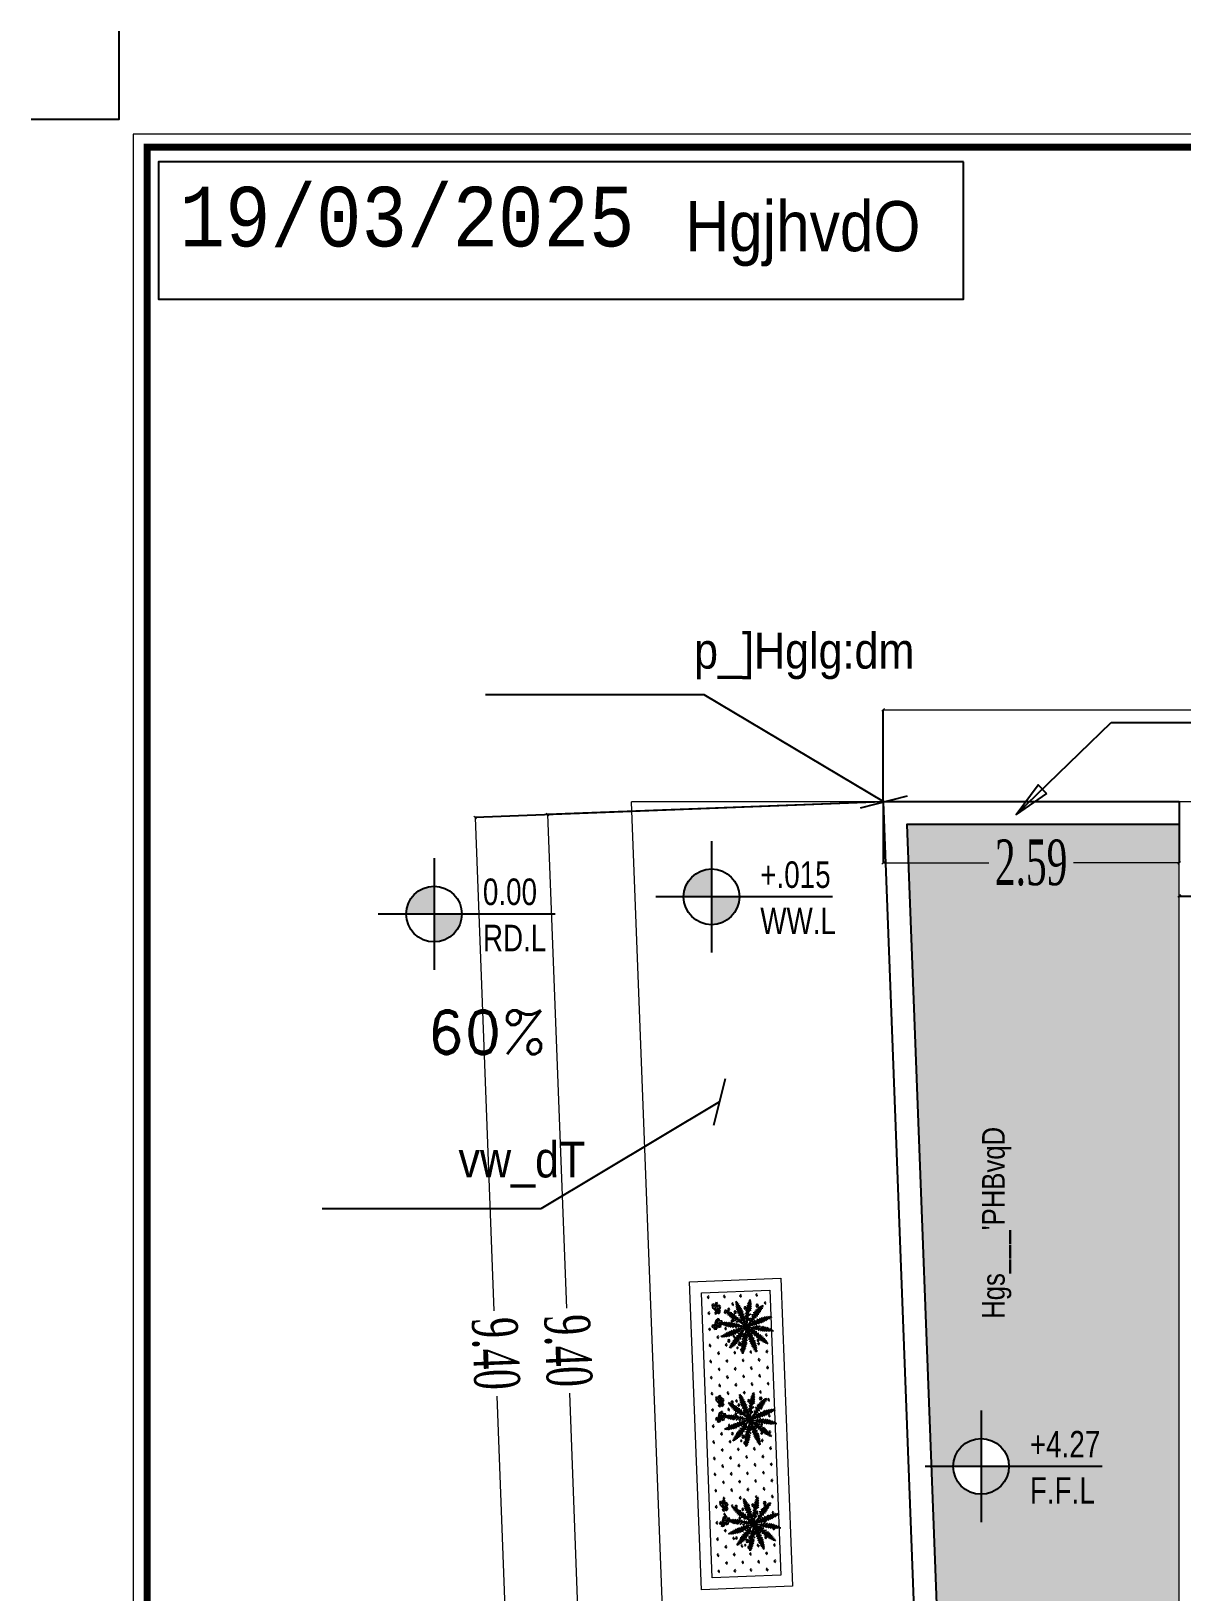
# Model space of a CAD drawing. Header units: metres. Extents: x -434 to 683, y -422 to -228.
# Drawn here: x 92.02 to 102.09, y -292.82 to -279.15 of the extents above; entities that cross this region are included whole.
import ezdxf
from ezdxf.enums import TextEntityAlignment as Align

# ---------------------------------------------------------------- set-up
doc = ezdxf.new("R2010")
doc.units = ezdxf.units.M
doc.header["$MEASUREMENT"] = 0
doc.header["$PDMODE"] = 34
for name, color, linetype in [('A-LVL', 3, 'Continuous'), ('Dim-inside', 1, 'Continuous'), ('Hand Rail', 42, 'Continuous'), ('LOGO', 7, 'Continuous'), ('TEXT', 4, 'Continuous'), ('TREE', 3, 'Continuous'), ('TREES', 3, 'Continuous'), ('TXT', 1, 'Continuous'), ('WALL', 7, 'Continuous')]:
    doc.layers.add(name, color=color, linetype=linetype)
for name, color, linetype, lineweight in [('Dimn Out', 6, 'Continuous', 9), ('frame', 12, 'Continuous', 9), ('GREEN', 74, 'Continuous', 13), ('HACH', 8, 'Continuous', 5), ('Level', 255, 'Continuous', 5), ('Raseef', 225, 'Continuous', 13), ('Roof Wall', 30, 'Continuous', 0)]:
    doc.layers.add(name, color=color, linetype=linetype, lineweight=lineweight)
doc.styles.add('546', font='lucon.TTF', dxfattribs={"width": 0.9})
doc.styles.add('ELAH-EN', font='arial.ttf', dxfattribs={"width": 0.75})
doc.styles.add('kamal', font='romantic.ttf', dxfattribs={"width": 0.6})
doc.styles.add('MP', font='xarb.shx', dxfattribs={"height": 200})
doc.styles.add('MUTLAQ - TEXT', font='ashraf.shx', dxfattribs={"height": 0.2})
doc.styles.add('NAMES', font='xarb.shx', dxfattribs={"width": 0.9, "height": 0.2})
doc.styles.add('Romand_rahak', font='romand.shx')
doc.styles.add('UTMAN', font='romantic.ttf', dxfattribs={"width": 0.6})
doc.dimstyles.new('KAMAL', dxfattribs={"dimscale": 0.8, "dimtxt": 0.5, "dimasz": 0.1, "dimexe": 0, "dimexo": 0, "dimgap": 0.09, "dimtad": 1, "dimzin": 0, "dimdsep": 46, "dimtxsty": 'kamal', "dimblk": 'OBLIQUE', "dimcen": 0.09, "dimclrd": 15, "dimclre": 8, "dimclrt": 5, "dimadec": 0, "dimazin": 0, "dimtfac": 1, "dimtix": 1, "dimtofl": 0, "dimtmove": 1, "dimatfit": 3, "dimldrblk": 'OBLIQUE', "dimfxl": 0.18, "dimtolj": 1, "dimtzin": 0, "dimarcsym": 0})
doc.dimstyles.new('SD-12.5', dxfattribs={"dimtxt": 0.125, "dimasz": 0.125, "dimexe": 0.075, "dimexo": 0.025, "dimgap": 0.01, "dimtad": 1, "dimdec": 3, "dimlfac": 4, "dimzin": 0, "dimdsep": 46, "dimtxsty": 'MUTLAQ - TEXT', "dimblk1": 'OBLIQUE', "dimblk2": 'OBLIQUE', "dimsah": 1, "dimcen": -0.125, "dimdle": 0.075, "dimclrd": 8, "dimclre": 8, "dimclrt": 1, "dimadec": 0, "dimazin": 0, "dimtfac": 1, "dimtdec": 3, "dimtofl": 0, "dimtmove": 2, "dimatfit": 3, "dimldrblk": 'OBLIQUE', "dimfxl": 1, "dimtolj": 1, "dimtzin": 0, "dimarcsym": 0})
doc.dimstyles.new('UTMAN 77', dxfattribs={"dimscale": 0.8, "dimtxt": 0.1, "dimasz": 0.1, "dimexe": 0, "dimexo": 0, "dimgap": 0.09, "dimtad": 0, "dimzin": 0, "dimdsep": 46, "dimtxsty": 'UTMAN', "dimblk": 'OBLIQUE', "dimcen": 0.09, "dimclrd": 252, "dimclre": 8, "dimclrt": 7, "dimadec": 0, "dimazin": 0, "dimtfac": 1, "dimtix": 1, "dimtofl": 0, "dimtmove": 1, "dimatfit": 3, "dimldrblk": 'OBLIQUE', "dimfxl": 0.18, "dimtolj": 1, "dimtzin": 0, "dimlwd": -1, "dimarcsym": 0})

# ---------------------------------------------------------------- blocks, each defined once
blk = doc.blocks.new('A$C7E5B4212')
at = {"layer": 'LOGO'}
blk.add_lwpolyline([(0, 29.582), (0.632, 29.582), (0.632, 30.214)], dxfattribs=at)
blk.add_lwpolyline([(0, 29.582), (0.632, 29.582), (0.632, 30.214)], dxfattribs=at)
at = {"layer": 'LOGO', "const_width": 0.05}
blk.add_lwpolyline([(0.832, 0.832), (41.132, 0.832), (41.132, 29.382), (0.832, 29.382)], close=True, dxfattribs=at)
blk = doc.blocks.new('vbnvbnvb')
at = {"layer": 'LOGO', "color": 240, "lineweight": -2}
for p, q in [((47.142, 28.037), (-5.152, 28.037)), ((-5.152, 28.037), (-5.152, -9.08))]:
    blk.add_line(p, q, dxfattribs=at)
at = {"layer": 'WALL'}
blk.add_lwpolyline([(2.545, 27.779), (-4.917, 27.779), (-4.917, 26.508), (2.545, 26.508)], close=True, dxfattribs=at)
at = {"layer": 'LOGO', "xscale": 1.291447376312877, "yscale": 1.291447376312877, "zscale": 1.291447376312877}
blk.add_blockref('A$C7E5B4212', (-6.098, -10.028), dxfattribs=at)
at = {"color": 1, "insert": (-4.723, 27.549), "char_height": 0.5531, "attachment_point": 1, "style": '546'}
blk.add_mtext('19/03/2025', dxfattribs=at)
at = {"layer": 'TEXT', "color": 7, "style": 'NAMES', "width": 0.9}
blk.add_text('HgjhvdO ', height=0.4652, dxfattribs=at).set_placement((1.134, 27.126), align=Align.MIDDLE)
blk = doc.blocks.new('_OBLIQUE')
at = {"color": 0, "linetype": 'ByBlock'}
blk.add_line((-0.5, -0.5), (0.5, 0.5), dxfattribs=at)
blk = doc.blocks.new('*D341')
at = {"layer": 'DEFPOINTS', "color": 0, "ltscale": 50, "transparency": 16777216}
for p in [(102.069, -286.731), (102.069, -286.731), (109.269, -286.731)]:
    blk.add_point(p, dxfattribs=at)
at = {"layer": 'Dim-inside', "color": 252, "ltscale": 50, "transparency": 16777216}
for p, q in [((102.069, -286.731), (105.294, -286.731)), ((109.269, -286.731), (106.043, -286.731))]:
    blk.add_line(p, q, dxfattribs=at)
at = {"layer": 'Dim-inside', "color": 252, "ltscale": 50, "transparency": 16777216, "xscale": 0.024, "yscale": 0.024, "zscale": 0.024, "rotation": 180}
blk.add_blockref('_OBLIQUE', (102.069, -286.731), dxfattribs=at)
at = {"layer": 'Dim-inside', "color": 252, "ltscale": 50, "transparency": 16777216, "xscale": 0.024, "yscale": 0.024, "zscale": 0.024}
blk.add_blockref('_OBLIQUE', (109.269, -286.731), dxfattribs=at)
at = {"layer": 'Dim-inside', "color": 7, "ltscale": 50, "transparency": 16777216, "insert": (105.669, -286.731), "char_height": 0.4, "attachment_point": 5, "style": 'UTMAN'}
blk.add_mtext('\\A1;7.20', dxfattribs=at)
blk = doc.blocks.new('LEV1')
at = {"layer": 'TEXT'}
for points in [[(0, 210, 0.414214), (-210, 0), (0, 0)], [(210, 0), (0, 0), (0, -210, 0.414214)]]:
    blk.add_hatch(color=0, dxfattribs=at).paths.add_polyline_path(points)
at = {"layer": 'TEXT', "color": 0}
for p, q in [((0, 420), (0, -420)), ((912, 0), (-420, 0))]:
    blk.add_line(p, q, dxfattribs=at)
blk.add_circle((0, 0), 210, dxfattribs=at)
at = {"layer": 'TEXT', "color": 0, "style": 'ELAH-EN', "width": 0.75}
for tag, p in [('0000', (368, 186)), ('1111', (368, -515))]:
    blk.add_attdef(tag, p, '', height=200, dxfattribs=at)
blk = doc.blocks.new('*D348')
at = {"layer": 'DEFPOINTS', "color": 0, "ltscale": 50, "transparency": 16777216}
for p in [(99.475, -285.904), (102.069, -285.904), (99.475, -286.438)]:
    blk.add_point(p, dxfattribs=at)
at = {"layer": 'Dimn Out', "color": 8, "lineweight": -2, "ltscale": 50, "transparency": 16777216}
for p, q in [((99.475, -285.904), (99.475, -286.438)), ((102.069, -285.904), (102.069, -286.438))]:
    blk.add_line(p, q, dxfattribs=at)
at = {"layer": 'Dimn Out', "color": 252, "ltscale": 50, "transparency": 16777216}
for p, q in [((99.475, -286.438), (100.401, -286.438)), ((102.069, -286.438), (101.142, -286.438))]:
    blk.add_line(p, q, dxfattribs=at)
at = {"layer": 'Dimn Out', "color": 252, "ltscale": 50, "transparency": 16777216, "xscale": 0.024, "yscale": 0.024, "zscale": 0.024, "rotation": 180}
blk.add_blockref('_OBLIQUE', (99.475, -286.438), dxfattribs=at)
at = {"layer": 'Dimn Out', "color": 252, "ltscale": 50, "transparency": 16777216, "xscale": 0.024, "yscale": 0.024, "zscale": 0.024}
blk.add_blockref('_OBLIQUE', (102.069, -286.438), dxfattribs=at)
at = {"layer": 'Dimn Out', "color": 7, "ltscale": 50, "transparency": 16777216, "insert": (100.772, -286.438), "char_height": 0.4, "attachment_point": 5, "style": 'UTMAN'}
blk.add_mtext('\\A1;2.59', dxfattribs=at)
blk = doc.blocks.new('*D361')
at = {"layer": 'DEFPOINTS', "color": 0, "ltscale": 50, "transparency": 16777216}
for p in [(129.475, -285.098), (99.475, -285.904), (129.475, -285.904)]:
    blk.add_point(p, dxfattribs=at)
at = {"layer": 'Dimn Out', "color": 8, "lineweight": -2, "ltscale": 50, "transparency": 16777216}
for p, q in [((99.475, -285.904), (99.475, -285.098)), ((129.475, -285.904), (129.475, -285.098))]:
    blk.add_line(p, q, dxfattribs=at)
at = {"layer": 'Dimn Out', "color": 252, "ltscale": 50, "transparency": 16777216}
for p, q in [((99.475, -285.098), (114.015, -285.098)), ((129.475, -285.098), (114.934, -285.098))]:
    blk.add_line(p, q, dxfattribs=at)
at = {"layer": 'Dimn Out', "color": 252, "ltscale": 50, "transparency": 16777216, "xscale": 0.024, "yscale": 0.024, "zscale": 0.024, "rotation": 180}
blk.add_blockref('_OBLIQUE', (99.475, -285.098), dxfattribs=at)
at = {"layer": 'Dimn Out', "color": 252, "ltscale": 50, "transparency": 16777216, "xscale": 0.024, "yscale": 0.024, "zscale": 0.024}
blk.add_blockref('_OBLIQUE', (129.475, -285.098), dxfattribs=at)
at = {"layer": 'Dimn Out', "color": 7, "ltscale": 50, "transparency": 16777216, "insert": (114.475, -285.098), "char_height": 0.4, "attachment_point": 5, "style": 'UTMAN'}
blk.add_mtext('\\A1;30.00', dxfattribs=at)
blk = doc.blocks.new('*D357')
at = {"layer": 'DEFPOINTS', "color": 0, "ltscale": 50, "transparency": 16777216}
for p in [(99.475, -285.904), (96.537, -286.016), (99.833, -295.297)]:
    blk.add_point(p, dxfattribs=at)
at = {"layer": 'Dimn Out', "color": 8, "lineweight": -2, "ltscale": 50, "transparency": 16777216}
for p, q in [((99.475, -285.904), (96.537, -286.016)), ((99.833, -295.297), (96.895, -295.409))]:
    blk.add_line(p, q, dxfattribs=at)
at = {"layer": 'Dimn Out', "color": 252, "ltscale": 50, "transparency": 16777216}
for p, q in [((96.537, -286.016), (96.702, -290.34)), ((96.895, -295.409), (96.731, -291.085))]:
    blk.add_line(p, q, dxfattribs=at)
at = {"layer": 'Dimn Out', "color": 252, "ltscale": 50, "transparency": 16777216, "xscale": 0.024, "yscale": 0.024, "zscale": 0.024}
for p, rotation in [((96.537, -286.016), 92.1828584423408), ((96.895, -295.409), 272.1828584423408)]:
    blk.add_blockref('_OBLIQUE', p, dxfattribs=dict(at, rotation=rotation))
at = {"layer": 'Dimn Out', "color": 7, "ltscale": 50, "transparency": 16777216, "insert": (96.716, -290.712), "char_height": 0.4, "attachment_point": 5, "rotation": 272.1829, "style": 'UTMAN'}
blk.add_mtext('\\A1;9.40', dxfattribs=at)
blk = doc.blocks.new('BRANCHT', base_point=(1.548, 0.551))
for p, q in [((1.511, 0.64), (1.524, 0.662)), ((1.526, 0.607), (1.511, 0.64)), ((1.524, 0.662), (1.551, 0.661)), ((1.55, 0.627), (1.526, 0.607)), ((1.536, 0.471), (1.537, 0.5)), ((1.554, 0.427), (1.536, 0.471)), ((1.537, 0.5), (1.552, 0.572)), ((1.57, 0.598), (1.55, 0.627)), ((1.551, 0.661), (1.582, 0.622)), ((1.551, 0.661), (1.551, 0.661)), ((1.552, 0.572), (1.57, 0.598)), ((1.585, 0.414), (1.554, 0.427)), ((1.572, 0.474), (1.594, 0.431)), ((1.606, 0.467), (1.572, 0.474)), ((1.573, 0.682), (1.611, 0.684)), ((1.599, 0.643), (1.573, 0.682)), ((1.582, 0.622), (1.599, 0.643)), ((1.594, 0.431), (1.585, 0.414)), ((1.599, 0.582), (1.587, 0.538)), ((1.587, 0.538), (1.607, 0.492)), ((1.62, 0.64), (1.599, 0.582)), ((1.599, 0.582), (1.668, 0.562)), ((1.626, 0.447), (1.606, 0.467)), ((1.611, 0.684), (1.648, 0.656)), ((1.636, 0.537), (1.625, 0.526)), ((1.625, 0.526), (1.644, 0.481)), ((1.68, 0.427), (1.626, 0.447)), ((1.648, 0.656), (1.636, 0.607)), ((1.636, 0.607), (1.644, 0.59)), ((1.69, 0.518), (1.636, 0.537)), ((1.644, 0.59), (1.667, 0.602)), ((1.644, 0.481), (1.663, 0.492)), ((1.663, 0.492), (1.686, 0.474)), ((1.667, 0.602), (1.71, 0.563)), ((1.667, 0.602), (1.667, 0.602)), ((1.686, 0.474), (1.68, 0.427)), ((1.71, 0.563), (1.69, 0.518))]:
    blk.add_line(p, q)
blk = doc.blocks.new('A$C759979C7')
at = {"layer": 'TREES'}
for p, q in [((5484.516, 3896.117), (5483.605, 3897.183)), ((5483.611, 3897.113), (5483.67, 3897.107)), ((5483.651, 3897.038), (5483.736, 3897.029)), ((5483.67, 3897.107), (5483.678, 3897.18)), ((5483.736, 3897.029), (5483.748, 3897.135)), ((5483.803, 3896.952), (5483.817, 3897.086)), ((5483.869, 3896.874), (5483.885, 3897.033)), ((5484.516, 3896.117), (5485.582, 3897.028)), ((5485.511, 3897.022), (5485.505, 3896.962)), ((5483.694, 3896.963), (5483.803, 3896.952)), ((5483.741, 3896.888), (5483.869, 3896.874)), ((5483.792, 3896.812), (5483.935, 3896.797)), ((5483.848, 3896.735), (5484.001, 3896.719)), ((5485.286, 3896.891), (5485.273, 3896.764)), ((5485.273, 3896.764), (5485.432, 3896.747)), ((5485.362, 3896.939), (5485.35, 3896.83)), ((5485.35, 3896.83), (5485.485, 3896.816)), ((5485.437, 3896.982), (5485.428, 3896.896)), ((5485.428, 3896.896), (5485.534, 3896.885)), ((5485.505, 3896.962), (5485.579, 3896.955)), ((5484.516, 3896.117), (5483.449, 3895.206)), ((5483.681, 3895.404), (5483.546, 3895.418)), ((5483.67, 3895.295), (5483.681, 3895.404)), ((5483.745, 3895.343), (5483.758, 3895.47)), ((5483.821, 3895.394), (5483.836, 3895.536)), ((5483.897, 3895.449), (5483.913, 3895.603)), ((5484.516, 3896.117), (5485.427, 3895.051)), ((5485.239, 3895.422), (5485.096, 3895.437)), ((5483.526, 3895.272), (5483.453, 3895.279)), ((5483.604, 3895.338), (5483.498, 3895.349)), ((5483.52, 3895.212), (5483.526, 3895.272)), ((5483.595, 3895.252), (5483.604, 3895.338)), ((5485.29, 3895.346), (5485.163, 3895.36))]:
    blk.add_line(p, q, dxfattribs=at)
at = {"layer": 'TREES', "color": 105}
for p, q in [((5484.227, 3897.347), (5484.297, 3897.297)), ((5484.227, 3897.26), (5484.315, 3897.196)), ((5484.23, 3897.432), (5484.278, 3897.397)), ((5484.23, 3897.172), (5484.334, 3897.096)), ((5484.237, 3897.08), (5484.353, 3896.996)), ((5484.516, 3896.117), (5484.26, 3897.496)), ((5484.278, 3897.397), (5484.322, 3897.456)), ((5484.297, 3897.297), (5484.359, 3897.383)), ((5484.315, 3897.196), (5484.395, 3897.306)), ((5484.334, 3897.096), (5484.428, 3897.225)), ((5484.353, 3896.996), (5484.458, 3897.141)), ((5484.371, 3896.896), (5484.485, 3897.053)), ((5484.516, 3896.117), (5484.984, 3897.439)), ((5484.717, 3897.004), (5484.78, 3896.864)), ((5484.756, 3897.091), (5484.814, 3896.96)), ((5484.796, 3897.173), (5484.848, 3897.056)), ((5484.814, 3896.96), (5484.978, 3897.033)), ((5484.838, 3897.252), (5484.882, 3897.152)), ((5484.848, 3897.056), (5484.994, 3897.121)), ((5484.881, 3897.327), (5484.916, 3897.248)), ((5484.882, 3897.152), (5485.006, 3897.207)), ((5484.916, 3897.248), (5485.013, 3897.291)), ((5484.926, 3897.399), (5484.95, 3897.344)), ((5484.95, 3897.344), (5485.017, 3897.374)), ((5483.935, 3896.797), (5483.954, 3896.975)), ((5484.001, 3896.719), (5484.021, 3896.912)), ((5484.06, 3896.65), (5484.081, 3896.851)), ((5484.148, 3896.547), (5484.17, 3896.75)), ((5484.247, 3896.986), (5484.371, 3896.896)), ((5484.26, 3896.889), (5484.39, 3896.796)), ((5484.283, 3896.767), (5484.413, 3896.673)), ((5484.388, 3896.807), (5484.506, 3896.97)), ((5484.413, 3896.673), (5484.532, 3896.838)), ((5484.639, 3896.796), (5484.704, 3896.65)), ((5484.681, 3896.914), (5484.746, 3896.768)), ((5484.75, 3896.778), (5484.934, 3896.86)), ((5484.78, 3896.864), (5484.957, 3896.943)), ((5485.134, 3896.785), (5485.118, 3896.632)), ((5485.21, 3896.84), (5485.195, 3896.698)), ((5484.516, 3896.117), (5484.048, 3894.795)), ((5484.282, 3895.456), (5484.097, 3895.374)), ((5484.35, 3895.32), (5484.285, 3895.466)), ((5484.392, 3895.438), (5484.327, 3895.584)), ((5484.619, 3895.561), (5484.499, 3895.396)), ((5484.516, 3896.117), (5484.771, 3894.738)), ((5484.644, 3895.427), (5484.525, 3895.264)), ((5484.771, 3895.345), (5484.642, 3895.439)), ((5484.971, 3895.584), (5484.95, 3895.383)), ((5485.03, 3895.515), (5485.01, 3895.322)), ((5485.096, 3895.437), (5485.078, 3895.259)), ((5484.081, 3894.89), (5484.014, 3894.86)), ((5484.115, 3894.986), (5484.018, 3894.943)), ((5484.149, 3895.082), (5484.026, 3895.027)), ((5484.183, 3895.178), (5484.038, 3895.113)), ((5484.217, 3895.274), (5484.054, 3895.201)), ((5484.251, 3895.37), (5484.074, 3895.291)), ((5484.106, 3894.835), (5484.081, 3894.89)), ((5484.15, 3894.907), (5484.115, 3894.986)), ((5484.194, 3894.983), (5484.149, 3895.082)), ((5484.236, 3895.061), (5484.183, 3895.178)), ((5484.276, 3895.143), (5484.217, 3895.274)), ((5484.314, 3895.23), (5484.251, 3895.37)), ((5484.66, 3895.338), (5484.546, 3895.181)), ((5484.679, 3895.238), (5484.573, 3895.093)), ((5484.697, 3895.138), (5484.603, 3895.009)), ((5484.716, 3895.038), (5484.636, 3894.928)), ((5484.785, 3895.248), (5484.66, 3895.338)), ((5484.734, 3894.938), (5484.672, 3894.851)), ((5484.795, 3895.154), (5484.679, 3895.238)), ((5484.801, 3895.063), (5484.697, 3895.138)), ((5484.753, 3894.837), (5484.71, 3894.778)), ((5484.804, 3894.974), (5484.716, 3895.038)), ((5484.804, 3894.887), (5484.734, 3894.938)), ((5484.801, 3894.802), (5484.753, 3894.837)), ((5485.163, 3895.36), (5485.146, 3895.201)), ((5485.229, 3895.282), (5485.215, 3895.148)), ((5485.337, 3895.271), (5485.229, 3895.282)), ((5485.295, 3895.205), (5485.284, 3895.099)), ((5485.381, 3895.196), (5485.295, 3895.205)), ((5485.361, 3895.127), (5485.353, 3895.054)), ((5485.421, 3895.121), (5485.361, 3895.127))]:
    blk.add_line(p, q, dxfattribs=at)
at = {"layer": 'TREES', "color": 71}
for p, q in [((5484.516, 3896.117), (5483.193, 3896.585)), ((5483.234, 3896.527), (5483.289, 3896.551)), ((5483.289, 3896.551), (5483.259, 3896.619)), ((5483.306, 3896.482), (5483.385, 3896.517)), ((5483.385, 3896.517), (5483.341, 3896.615)), ((5483.381, 3896.439), (5483.481, 3896.483)), ((5483.481, 3896.483), (5483.426, 3896.607)), ((5483.46, 3896.397), (5483.577, 3896.449)), ((5483.577, 3896.449), (5483.512, 3896.595)), ((5483.542, 3896.357), (5483.673, 3896.415)), ((5483.673, 3896.415), (5483.6, 3896.579)), ((5483.628, 3896.319), (5483.769, 3896.381)), ((5483.769, 3896.381), (5483.69, 3896.558)), ((5483.719, 3896.282), (5483.865, 3896.347)), ((5483.854, 3896.351), (5483.772, 3896.535)), ((5483.837, 3896.241), (5483.983, 3896.306)), ((5483.983, 3896.306), (5483.9, 3896.492)), ((5483.908, 3896.658), (5484.067, 3896.642)), ((5483.971, 3896.201), (5484.107, 3896.262)), ((5483.99, 3896.564), (5484.148, 3896.547)), ((5484.107, 3896.262), (5484.028, 3896.438)), ((5484.077, 3896.176), (5484.198, 3896.229)), ((5484.086, 3896.462), (5484.234, 3896.447)), ((5484.198, 3896.229), (5484.127, 3896.389)), ((5484.165, 3896.387), (5484.297, 3896.373)), ((5484.19, 3896.153), (5484.289, 3896.197)), ((5484.231, 3896.328), (5484.23, 3896.33)), ((5484.234, 3896.447), (5484.254, 3896.639)), ((5484.252, 3896.311), (5484.36, 3896.3)), ((5484.289, 3896.197), (5484.252, 3896.281)), ((5484.297, 3896.373), (5484.315, 3896.547)), ((5484.316, 3896.631), (5484.437, 3896.543)), ((5484.347, 3896.526), (5484.454, 3896.448)), ((5484.36, 3896.3), (5484.375, 3896.444)), ((5484.437, 3896.543), (5484.55, 3896.699)), ((5484.454, 3896.448), (5484.521, 3896.541)), ((5484.516, 3896.117), (5485.895, 3896.373)), ((5484.552, 3896.443), (5484.596, 3896.344)), ((5484.556, 3896.589), (5484.557, 3896.59)), ((5484.574, 3896.556), (5484.628, 3896.435)), ((5484.596, 3896.344), (5484.675, 3896.379)), ((5484.6, 3896.662), (5484.66, 3896.526)), ((5484.628, 3896.435), (5484.788, 3896.506)), ((5484.66, 3896.526), (5484.837, 3896.604)), ((5484.71, 3896.381), (5484.698, 3896.273)), ((5484.704, 3896.65), (5484.891, 3896.733)), ((5484.786, 3896.468), (5484.772, 3896.336)), ((5484.861, 3896.546), (5484.845, 3896.399)), ((5484.845, 3896.399), (5484.963, 3896.386)), ((5484.925, 3896.286), (5484.847, 3896.179)), ((5484.942, 3896.196), (5485.098, 3896.083)), ((5484.962, 3896.643), (5484.946, 3896.484)), ((5484.946, 3896.484), (5485.148, 3896.463)), ((5485.037, 3896.379), (5485.037, 3896.379)), ((5485.057, 3896.724), (5485.04, 3896.565)), ((5485.049, 3896.573), (5485.25, 3896.552)), ((5485.165, 3896.349), (5485.072, 3896.22)), ((5485.072, 3896.22), (5485.237, 3896.1)), ((5485.118, 3896.632), (5485.311, 3896.611)), ((5485.195, 3896.698), (5485.374, 3896.679)), ((5485.205, 3896.245), (5485.369, 3896.126)), ((5485.385, 3896.386), (5485.294, 3896.262)), ((5485.294, 3896.262), (5485.451, 3896.148)), ((5485.479, 3896.396), (5485.395, 3896.28)), ((5485.395, 3896.28), (5485.54, 3896.175)), ((5485.57, 3896.402), (5485.495, 3896.299)), ((5485.495, 3896.299), (5485.624, 3896.205)), ((5485.659, 3896.406), (5485.595, 3896.317)), ((5485.595, 3896.317), (5485.704, 3896.238)), ((5485.746, 3896.406), (5485.695, 3896.336)), ((5485.695, 3896.336), (5485.781, 3896.273)), ((5485.831, 3896.403), (5485.795, 3896.354)), ((5485.795, 3896.354), (5485.855, 3896.311)), ((5484.516, 3896.117), (5483.137, 3895.861)), ((5483.236, 3895.88), (5483.176, 3895.923)), ((5483.201, 3895.831), (5483.236, 3895.88)), ((5483.336, 3895.898), (5483.25, 3895.961)), ((5483.285, 3895.828), (5483.336, 3895.898)), ((5483.436, 3895.917), (5483.327, 3895.996)), ((5483.372, 3895.829), (5483.436, 3895.917)), ((5483.536, 3895.935), (5483.407, 3896.029)), ((5483.461, 3895.832), (5483.536, 3895.935)), ((5483.637, 3895.954), (5483.492, 3896.059)), ((5483.552, 3895.838), (5483.637, 3895.954)), ((5483.737, 3895.973), (5483.58, 3896.086)), ((5483.758, 3895.47), (5483.6, 3895.487)), ((5483.646, 3895.848), (5483.737, 3895.973)), ((5483.836, 3895.536), (5483.658, 3895.555)), ((5483.826, 3895.989), (5483.663, 3896.108)), ((5483.913, 3895.603), (5483.721, 3895.623)), ((5483.743, 3895.862), (5483.837, 3895.991)), ((5483.982, 3895.661), (5483.782, 3895.682)), ((5483.96, 3896.014), (5483.795, 3896.134)), ((5483.866, 3895.885), (5483.96, 3896.014)), ((5484.086, 3895.75), (5483.883, 3895.771)), ((5484.089, 3896.038), (5483.933, 3896.151)), ((5483.974, 3895.51), (5483.991, 3895.669)), ((5484.186, 3895.835), (5483.994, 3895.856)), ((5484.002, 3895.918), (5484.089, 3896.038)), ((5484.184, 3896.056), (5484.043, 3896.158)), ((5484.069, 3895.591), (5484.086, 3895.75)), ((5484.259, 3895.898), (5484.086, 3895.916)), ((5484.106, 3895.948), (5484.184, 3896.056)), ((5484.327, 3895.584), (5484.141, 3895.501)), ((5484.168, 3896.154), (5484.162, 3896.159)), ((5484.17, 3895.688), (5484.186, 3895.835)), ((5484.371, 3895.708), (5484.195, 3895.63)), ((5484.279, 3896.073), (5484.212, 3896.122)), ((5484.403, 3895.799), (5484.244, 3895.728)), ((5484.246, 3895.766), (5484.259, 3895.898)), ((5484.322, 3895.853), (5484.333, 3895.961)), ((5484.431, 3895.573), (5484.371, 3895.708)), ((5484.457, 3895.678), (5484.403, 3895.799)), ((5484.48, 3895.791), (5484.435, 3895.891)), ((5484.477, 3895.767), (5484.474, 3895.763)), ((5484.477, 3895.648), (5484.475, 3895.644)), ((5484.595, 3895.691), (5484.481, 3895.535)), ((5484.577, 3895.786), (5484.515, 3895.7)), ((5484.516, 3896.117), (5485.838, 3895.649)), ((5484.559, 3895.881), (5484.516, 3895.821)), ((5484.684, 3895.708), (5484.577, 3895.786)), ((5484.715, 3895.603), (5484.595, 3895.691)), ((5484.748, 3895.467), (5484.619, 3895.561)), ((5484.78, 3895.923), (5484.672, 3895.934)), ((5484.867, 3895.847), (5484.735, 3895.861)), ((5484.841, 3896.081), (5484.742, 3896.037)), ((5484.742, 3896.037), (5484.774, 3895.966)), ((5484.752, 3896.161), (5484.827, 3896.107)), ((5484.797, 3895.787), (5484.777, 3895.596)), ((5484.945, 3895.772), (5484.797, 3895.787)), ((5484.798, 3895.912), (5484.801, 3895.904)), ((5484.955, 3896.059), (5484.833, 3896.005)), ((5484.833, 3896.005), (5484.904, 3895.845)), ((5484.847, 3896.179), (5484.988, 3896.076)), ((5484.883, 3895.687), (5484.862, 3895.484)), ((5485.042, 3895.67), (5484.883, 3895.687)), ((5485.06, 3896.033), (5484.924, 3895.972)), ((5484.924, 3895.972), (5485.003, 3895.796)), ((5485.123, 3895.576), (5484.964, 3895.592)), ((5485.183, 3895.499), (5485.03, 3895.515)), ((5485.194, 3895.993), (5485.049, 3895.928)), ((5485.049, 3895.928), (5485.132, 3895.742)), ((5485.312, 3895.952), (5485.166, 3895.887)), ((5485.177, 3895.883), (5485.259, 3895.699)), ((5485.403, 3895.915), (5485.262, 3895.853)), ((5485.262, 3895.853), (5485.341, 3895.676)), ((5485.489, 3895.877), (5485.358, 3895.819)), ((5485.358, 3895.819), (5485.431, 3895.655)), ((5485.572, 3895.837), (5485.454, 3895.785)), ((5485.454, 3895.785), (5485.519, 3895.639)), ((5485.65, 3895.795), (5485.55, 3895.751)), ((5485.55, 3895.751), (5485.606, 3895.627)), ((5485.725, 3895.752), (5485.647, 3895.717)), ((5485.647, 3895.717), (5485.69, 3895.619)), ((5485.797, 3895.707), (5485.743, 3895.683)), ((5485.743, 3895.683), (5485.773, 3895.615))]:
    blk.add_line(p, q, dxfattribs=at)
for centre, radius in [((5483.805, 3896.691), 0.0361), ((5484.313, 3896.255), 0.0361), ((5483.331, 3895.81), 0.0331), ((5483.448, 3895.626), 0.0276), ((5483.652, 3895.745), 0.0617), ((5485.285, 3895.571), 0.0446), ((5485.48, 3896.092), 0.0446)]:
    blk.add_circle(centre, radius, dxfattribs=at)
at = {"layer": 'TREES'}
for centre, radius in [((5485.57, 3896.713), 0.0553), ((5483.83, 3895.19), 0.0446)]:
    blk.add_circle(centre, radius, dxfattribs=at)
at = {"layer": 'TREES', "color": 105}
for centre, radius in [((5484.83, 3895.397), 0.0361), ((5485.438, 3895.244), 0.0425)]:
    blk.add_circle(centre, radius, dxfattribs=at)
for p, xscale, yscale, zscale, rotation in [((5484.759, 3894.528), 2.057400000001694, 2.057400000001694, 2.057400000001694, 119.9999999999677), ((5485.453, 3894.526), 2.057399999998545, 2.057399999998545, 2.057399999998545, 59.99999999998161)]:
    blk.add_blockref('BRANCHT', p, dxfattribs=dict(at, xscale=xscale, yscale=yscale, zscale=zscale, rotation=rotation))
blk = doc.blocks.new('*D369')
at = {"layer": 'DEFPOINTS', "color": 0, "ltscale": 50, "transparency": 16777216}
for p in [(99.475, -285.904), (99.833, -295.297), (96.261, -295.433)]:
    blk.add_point(p, dxfattribs=at)
at = {"layer": 'Dimn Out', "color": 8, "lineweight": -2, "ltscale": 50, "transparency": 16777216}
for p, q in [((99.475, -285.904), (95.903, -286.04)), ((99.833, -295.297), (96.261, -295.433))]:
    blk.add_line(p, q, dxfattribs=at)
at = {"layer": 'Dimn Out', "color": 252, "ltscale": 50, "transparency": 16777216}
for p, q in [((95.903, -286.04), (96.068, -290.364)), ((96.261, -295.433), (96.096, -291.109))]:
    blk.add_line(p, q, dxfattribs=at)
at = {"layer": 'Dimn Out', "color": 252, "ltscale": 50, "transparency": 16777216, "xscale": 0.024, "yscale": 0.024, "zscale": 0.024}
for p, rotation in [((95.903, -286.04), 92.18306901137912), ((96.261, -295.433), 272.1830690113791)]:
    blk.add_blockref('_OBLIQUE', p, dxfattribs=dict(at, rotation=rotation))
at = {"layer": 'Dimn Out', "color": 7, "ltscale": 50, "transparency": 16777216, "insert": (96.082, -290.737), "char_height": 0.4, "attachment_point": 5, "rotation": 272.1831, "style": 'UTMAN'}
blk.add_mtext('\\A1;9.40', dxfattribs=at)

msp = doc.modelspace()

# ---------------------------------------------------------------- hatches: boundary and pattern name
at = {"layer": 'GREEN', "ltscale": 10}
h = msp.add_hatch(dxfattribs=at)
h.set_pattern_fill('GRASS', color=256, scale=0.1, angle=-87.8169)
h.set_pattern_definition([(2.183069, (98.96246, 193.31443), (0.067965809, 0.073352906), [0.01875, -0.122671356]), (317.18307, (98.96246, 193.31443), (0.06796581, 0.073352906), [0.01875, -0.08125]), (47.18307, (98.96246, 193.31443), (-0.073352906, 0.06796581), [0.01875, -0.08125])])
h.paths.add_polyline_path([(97.98, -292.702), (98.58, -292.679), (98.485, -290.181), (97.885, -290.204)])
at = {"layer": 'HACH'}
h = msp.add_hatch(dxfattribs=at)
h.set_pattern_fill('ANSI36', color=114)
h.paths.add_polyline_path([(129.676, -292.104), (128.265, -292.104), (128.265, -290.123), (129.474, -290.123), (129.284, -286.104), (127.482, -286.104), (127.657, -289.804), (127.75, -291.782), (127.992, -292.804), (128.754, -296.022), (124.415, -296.829), (124.415, -298.675), (130.947, -297.468)])
h.paths.add_polyline_path([(128.734, -293.928, -1), (129.222, -293.928, -1)], flags=16)
h.paths.add_polyline_path([(102.069, -286.104), (99.682, -286.104), (99.897, -291.725), (100.089, -291.725, -1), (100.577, -291.725, -1), (100.089, -291.725), (99.897, -291.725), (99.983, -294.004), (102.069, -294.004)])
h.paths.add_polyline_path([(128.062, -286.786), (128.883, -286.786), (128.883, -285.924), (128.062, -285.924)], flags=9)
h.paths.add_polyline_path([(129.323, -295.872), (130.123, -295.682), (129.924, -294.843), (129.125, -295.033)], flags=24)
h.paths.add_polyline_path([(129.348, -293.908), (130.08, -293.908), (130.08, -293.558), (129.348, -293.558)], flags=24)
h.paths.add_polyline_path([(129.348, -294.313), (130.032, -294.313), (130.032, -293.964), (129.348, -293.964)], flags=24)
h.paths.add_polyline_path([(125.362, -297.958), (127.603, -297.539), (127.477, -296.866), (125.237, -297.285)], flags=24)
h.paths.add_polyline_path([(128.895, -289.293), (128.895, -287.014), (128.21, -287.014), (128.21, -289.293)], flags=24)
h.paths.add_polyline_path([(100.363, -286.864), (101.184, -286.864), (101.184, -286.002), (100.363, -286.002)], flags=9)
h.paths.add_polyline_path([(100.703, -291.705), (101.436, -291.705), (101.436, -291.355), (100.703, -291.355)], flags=24)
h.paths.add_polyline_path([(100.703, -292.11), (101.388, -292.11), (101.388, -291.761), (100.703, -291.761)], flags=24)
h.paths.add_polyline_path([(100.846, -290.732), (100.846, -288.453), (100.161, -288.453), (100.161, -290.732)], flags=24)

# ---------------------------------------------------------------- linework, layer by layer
at = {"layer": 'Raseef'}
for p in [(97.643, -295.597), (99.483, -285.904)]:
    msp.add_line(p, (97.273, -285.904), dxfattribs=at)
at = {"layer": 'Raseef', "ltscale": 10}
for points in [[(98.683, -292.775), (97.884, -292.806), (97.781, -290.108), (98.581, -290.077)], [(98.58, -292.679), (97.98, -292.702), (97.885, -290.204), (98.485, -290.181)]]:
    msp.add_lwpolyline(points, close=True, dxfattribs=at)
at = {"layer": 'Roof Wall', "ltscale": 10}
for p in [(109.269, -285.904), (102.069, -296.304)]:
    msp.add_line(p, (102.069, -285.904), dxfattribs=at)
at = {"layer": 'WALL', "flags": 128}
for points in [[(102.069, -285.904), (99.475, -285.904), (99.791, -294.204)], [(102.069, -286.104), (99.682, -286.104), (99.983, -294.004)]]:
    msp.add_lwpolyline(points, dxfattribs=at)

# ---------------------------------------------------------------- block references
at = {"layer": 'A-LVL', "color": 6}
ref = msp.add_blockref('LEV1', (97.973, -286.736), dxfattribs=dict(at, xscale=0.001162195019607368, yscale=0.001162195019607368, zscale=0.001162195019607368))
ref.add_attrib('1111', 'WW.L', (98.4, -287.063), dxfattribs={"layer": 'TEXT', "color": 6, "height": 0.2324, "style": 'ELAH-EN', "width": 0.75})
ref.add_attrib('0000', '+.015', (98.4, -286.658), dxfattribs={"layer": 'TEXT', "color": 6, "height": 0.2324, "style": 'ELAH-EN', "width": 0.75})
ref = msp.add_blockref('LEV1', (95.543, -286.887), dxfattribs=dict(at, xscale=0.001162195019607368, yscale=0.001162195019607368, zscale=0.001162195019607368))
ref.add_attrib('1111', 'RD.L', (95.971, -287.213), dxfattribs={"layer": 'TEXT', "color": 6, "height": 0.2324, "style": 'ELAH-EN', "width": 0.75})
ref.add_attrib('0000', '0.00', (95.971, -286.808), dxfattribs={"layer": 'TEXT', "color": 6, "height": 0.2324, "style": 'ELAH-EN', "width": 0.75})
ref = msp.add_blockref('LEV1', (100.333, -291.725), dxfattribs=dict(at, xscale=0.001162195019607368, yscale=0.001162195019607368, zscale=0.001162195019607368))
ref.add_attrib('1111', 'F.F.L', (100.761, -292.052), dxfattribs={"layer": 'TEXT', "color": 6, "height": 0.2324, "style": 'ELAH-EN', "width": 0.75})
ref.add_attrib('0000', '+4.27', (100.761, -291.647), dxfattribs={"layer": 'TEXT', "color": 6, "height": 0.2324, "style": 'ELAH-EN', "width": 0.75})
at = {"layer": 'frame', "color": 0, "xscale": 0.9446196544972835, "yscale": 0.9446196544972835, "zscale": 0.9446196544972835}
msp.add_blockref('vbnvbnvb', (97.776, -306.54), dxfattribs=at)
at = {"layer": 'TREE', "xscale": -0.1710023084893919, "yscale": 0.1710023084893919, "zscale": 0.1710023084893919, "rotation": 272.1830690113784}
for p in [(-531.758, -1253.065), (-531.727, -1253.878), (-531.692, -1254.792)]:
    msp.add_blockref('A$C759979C7', p, dxfattribs=at)

# ---------------------------------------------------------------- texts
at = {"layer": 'Level', "color": 7, "style": 'Romand_rahak'}
msp.add_text('60%%%', height=0.3817, dxfattribs=at).set_placement((95.481, -288.113))
at = {"layer": 'TEXT', "color": 6, "style": 'NAMES', "width": 0.9}
msp.add_text('vw_dT', height=0.3135, dxfattribs=at).set_placement((95.757, -289.194))
at = {"layer": 'TXT', "color": 6, "style": 'NAMES', "width": 0.9}
msp.add_text('p_]Hglg:dm', height=0.3135, dxfattribs=at).set_placement((97.82, -284.737))
at = {"layer": 'TXT', "color": 6, "ltscale": 50, "style": 'MP', "width": 0.85}
msp.add_text("Hgs___'PHBvqD", height=0.198, rotation=90, dxfattribs=at).set_placement((100.54, -289.592), align=Align.CENTER)

# ---------------------------------------------------------------- dimensions: what is measured, and where the dimension line sits
at = {"layer": 'Dim-inside', "color": 6, "ltscale": 50}
dim = msp.add_linear_dim(base=(102.069, -286.731), p1=(109.269, -286.731), p2=(102.069, -286.731), dimstyle='UTMAN 77', override={"dimtxt": 0.5, "dimasz": 0.03}, dxfattribs=at)
dim.commit()
dim.dimension.update_dxf_attribs({"geometry": '*D341', "text_midpoint": (105.669, -286.731)})
at = {"layer": 'Dimn Out', "color": 6, "ltscale": 50}
for base, p1, p2, picture, middle in [((129.475, -285.098), (99.475, -285.904), (129.475, -285.904), '*D361', (114.475, -285.098)), ((99.475, -286.438), (102.069, -285.904), (99.475, -285.904), '*D348', (100.772, -286.438))]:
    dim = msp.add_linear_dim(base=base, p1=p1, p2=p2, dimstyle='UTMAN 77', override={"dimtxt": 0.5, "dimasz": 0.03}, dxfattribs=at)
    dim.commit()
    dim.dimension.update_dxf_attribs({"geometry": picture, "text_midpoint": middle})
for p1, p2, distance, picture, middle in [((99.475, -285.904), (99.833, -295.297), -3.574, '*D369', (96.082, -290.737)), ((99.833, -295.297), (99.475, -285.904), 2.939, '*D357', (96.716, -290.712))]:
    dim = msp.add_aligned_dim(p1=p1, p2=p2, distance=distance, dimstyle='UTMAN 77', override={"dimtxt": 0.5, "dimasz": 0.03}, dxfattribs=at)
    dim.commit()
    dim.dimension.update_dxf_attribs({"geometry": picture, "text_midpoint": middle})

# ---------------------------------------------------------------- leaders
at = {"layer": 'Hand Rail'}
for points in [[(99.483, -285.904), (97.908, -284.968), (95.993, -284.968)], [(98.044, -288.532), (96.477, -289.468), (94.563, -289.468)]]:
    msp.add_leader(points, dimstyle='SD-12.5', override={"dimtxt": 0.2, "dimasz": 0.3, "dimtad": 0, "dimdec": 2, "dimlfac": 1, "dimclrt": 4, "dimtdec": 2, "dimfxl": 0.18, "dimfxlon": 1}, dxfattribs=at)
at = {"layer": 'WALL', "ltscale": 1.2}
msp.add_leader([(100.64, -286.015), (101.474, -285.209), (103.008, -285.209)], dimstyle='KAMAL', override={"dimasz": 0.4, "dimgap": 0.09, "dimtad": 0, "dimldrblk": 'ClosedBlank'}, dxfattribs=at)

doc.saveas('drawing.dxf')
